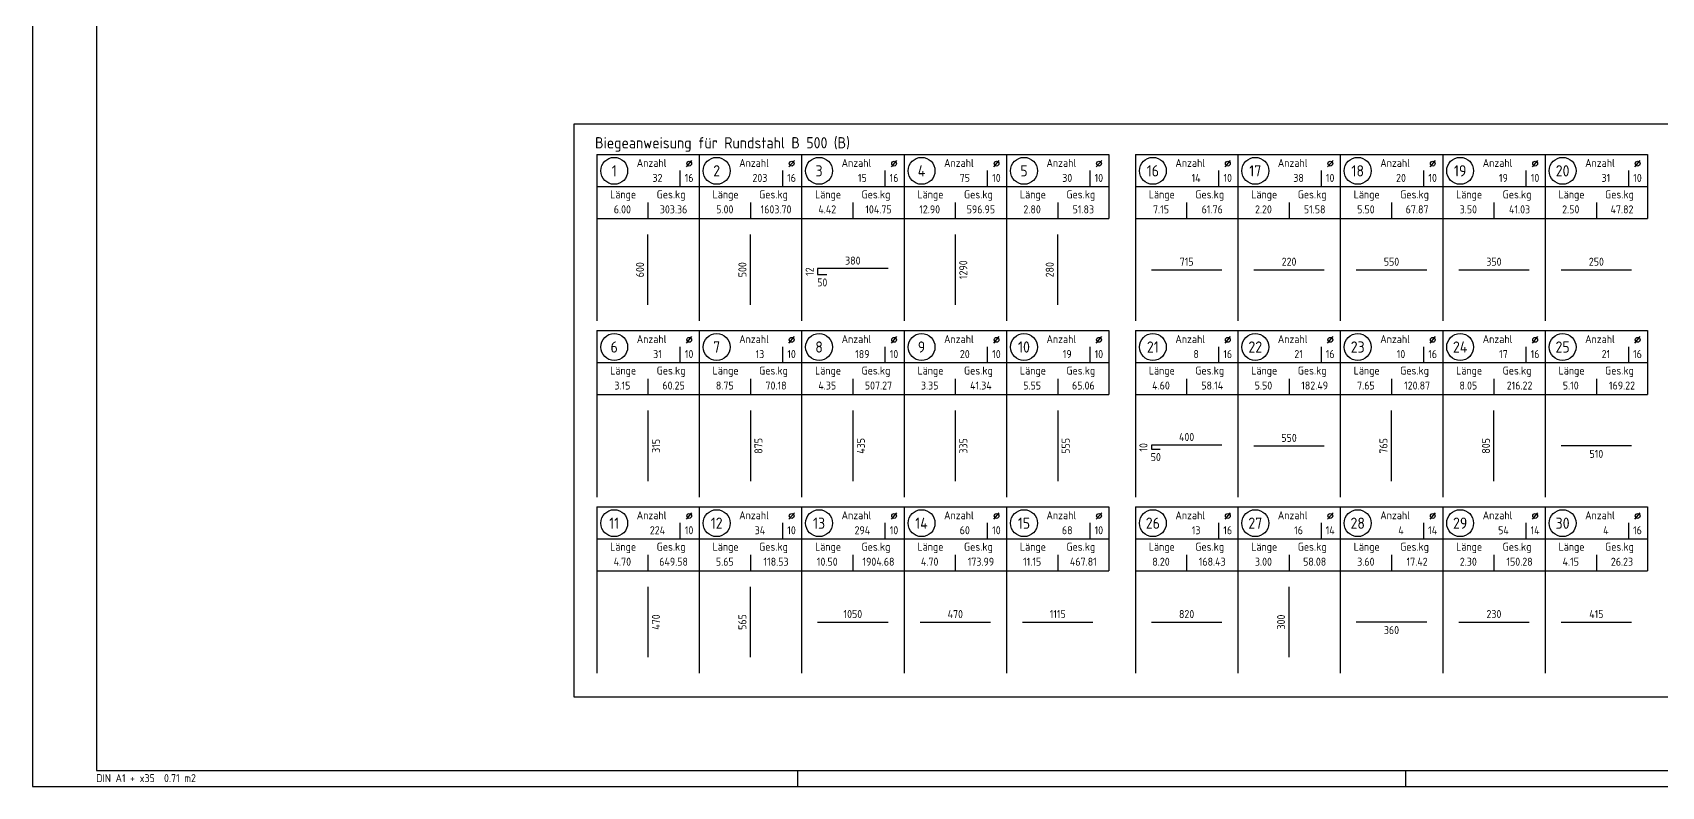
# Model space of a CAD drawing. Extents: x 0 to 83.7, y -3.8 to 29.7.
# Drawn here: x 0 to 25.44, y 0 to 11.77 of the extents above; entities that cross this region are included whole.
import ezdxf
from ezdxf.enums import TextEntityAlignment as Align

# ---------------------------------------------------------------- set-up
doc = ezdxf.new("R2010")
doc.units = 0
doc.header["$LTSCALE"] = 0.5
doc.linetypes.add('AUSGEZOGEN', pattern=[1000.01, 1000, 0.01])
for name, color, linetype in [('RAHMEN', 7, 'Continuous'), ('RND', 7, 'Continuous'), ('RND_BILD', 7, 'Continuous'), ('TEXT', 7, 'Continuous')]:
    doc.layers.add(name, color=color, linetype=linetype)
doc.styles.add('txt', font='isocp.shx')

# ---------------------------------------------------------------- blocks, each defined once
blk = doc.blocks.new('RND_LIS2')
at = {"layer": 'RND', "color": 3, "linetype": 'Continuous'}
for p, q in [((0, 0), (0, -5.2)), ((0, 0), (3.2, 0)), ((3.2, 0), (3.2, -2)), ((2.6, -0.503), (2.6, -1)), ((0, -1), (3.2, -1)), ((1.6, -1.503), (1.6, -2)), ((0, -2), (3.2, -2))]:
    blk.add_line(p, q, dxfattribs=at)
at = {"layer": 'RND', "color": 7, "linetype": 'Continuous'}
blk.add_line((2.805, -0.39), (2.973, -0.186), dxfattribs=at)
at = {"layer": 'RND', "color": 1, "linetype": 'Continuous'}
blk.add_circle((0.545, -0.513), 0.42, dxfattribs=at)
at = {"layer": 'RND', "color": 7, "linetype": 'Continuous'}
blk.add_circle((2.889, -0.288), 0.075, dxfattribs=at)
at = {"layer": 'RND', "color": 7, "linetype": 'Continuous', "style": 'txt'}
for s, p in [('Anzahl', (1.249, -0.391)), ('Länge', (0.42, -1.373)), ('Ges.kg', (1.872, -1.373))]:
    blk.add_text(s, height=0.25, dxfattribs=at).set_placement(p)
at = {"layer": 'RND', "color": 1, "linetype": 'Continuous', "style": 'txt'}
blk.add_attdef('POS1', text='', height=0.35, dxfattribs=at).set_placement((0.545, -0.513), align=Align.MIDDLE)
at = {"layer": 'RND', "color": 7, "linetype": 'Continuous', "style": 'txt'}
for tag, p in [('STK1', (1.897, -0.859)), ('DS1', (2.885, -0.859)), ('LANG1', (0.8, -1.841)), ('GEW', (2.4, -1.841))]:
    blk.add_attdef(tag, text='', height=0.25, dxfattribs=at).set_placement(p, align=Align.CENTER)
blk = doc.blocks.new('A1-35-0')
at = {"layer": 'RAHMEN'}
for p, q in [((0, 59.4), (0, 0)), ((0, 0), (118.9, 0))]:
    blk.add_line(p, q, dxfattribs=at)
at = {"layer": 'RAHMEN', "color": 5}
for p, q in [((2, 58.9), (2, 0.5)), ((2, 0.5), (118.4, 0.5))]:
    blk.add_line(p, q, dxfattribs=at)
at = {"layer": 'RAHMEN', "color": 7}
for p, q in [((23.9, 0), (23.9, 0.5)), ((42.9, 0), (42.9, 0.5))]:
    blk.add_line(p, q, dxfattribs=at)
at = {"layer": 'RAHMEN', "color": 7, "style": 'txt'}
blk.add_text('DIN A1 + x35  0.71 m2', height=0.25, dxfattribs=at).set_placement((1.989, 0.133))

msp = doc.modelspace()

# ---------------------------------------------------------------- linework, layer by layer
at = {"layer": 'RND_BILD', "color": 1, "linetype": 'AUSGEZOGEN'}
for points in [[(9.6118, 7.5155), (9.6118, 8.6155)], [(11.2118, 7.5155), (11.2118, 8.6155)], [(14.4118, 8.6155), (14.4118, 7.5155)], [(16.0118, 7.5155), (16.0118, 8.6155)], [(13.3618, 8.0829), (12.2618, 8.0829), (12.2618, 7.9921), (12.4065, 7.9921)], [(17.4748, 8.0655), (18.5748, 8.0655)], [(19.0748, 8.0655), (20.1748, 8.0655)], [(20.6748, 8.0655), (21.7748, 8.0655)], [(22.2748, 8.0655), (23.3748, 8.0655)], [(23.8748, 8.0655), (24.9748, 8.0655)], [(9.6118, 5.8655), (9.6118, 4.7655)], [(11.2118, 5.8655), (11.2118, 4.7655)], [(12.8118, 5.8655), (12.8118, 4.7655)], [(14.4118, 5.8655), (14.4118, 4.7655)], [(16.0118, 5.8655), (16.0118, 4.7655)], [(21.2248, 4.7655), (21.2248, 5.8655)], [(22.8248, 4.7655), (22.8248, 5.8655)], [(18.5748, 5.3293), (17.4748, 5.3293), (17.4748, 5.2658), (17.6123, 5.2658)], [(19.0748, 5.3155), (20.1748, 5.3155)], [(24.9748, 5.3155), (23.8748, 5.3155)], [(9.6118, 3.1155), (9.6118, 2.0155)], [(11.2118, 2.0155), (11.2118, 3.1155)], [(19.6248, 2.0155), (19.6248, 3.1155)], [(12.2618, 2.5655), (13.3618, 2.5655)], [(13.8618, 2.5655), (14.9618, 2.5655)], [(15.4618, 2.5655), (16.5618, 2.5655)], [(17.4748, 2.5655), (18.5748, 2.5655)], [(21.7748, 2.5655), (20.6748, 2.5655)], [(22.2748, 2.5655), (23.3748, 2.5655)], [(23.8748, 2.5655), (24.9748, 2.5655)]]:
    msp.add_lwpolyline(points, dxfattribs=at)
at = {"layer": 'TEXT', "color": 1, "linetype": 'AUSGEZOGEN'}
msp.add_lwpolyline([(8.4577, 10.3405), (33.9977, 10.3405), (33.9977, 1.3923), (8.4577, 1.3923)], close=True, dxfattribs=at)

# ---------------------------------------------------------------- block references
at = {"layer": 'RAHMEN', "color": 7, "linetype": 'AUSGEZOGEN', "xscale": 0.5, "yscale": 0.5, "zscale": 0.5}
msp.add_blockref('A1-35-0', (0, 0), dxfattribs=at)
at = {"layer": 'RND_BILD', "color": 6, "linetype": 'AUSGEZOGEN', "xscale": 0.5, "yscale": 0.5, "zscale": 0.5}
for p, values in [((8.8118, 9.8655), {'POS1': '1', 'STK1': '32', 'DS1': '16', 'LANG1': '6.00', 'GEW': '303.36'}), ((17.2248, 7.1155), {'POS1': '21', 'STK1': '8', 'DS1': '16', 'LANG1': '4.60', 'GEW': '58.14'})]:
    msp.add_blockref('RND_LIS2', p, dxfattribs=at).add_auto_attribs(values)
at = {"layer": 'RND_BILD', "color": 7, "linetype": 'AUSGEZOGEN', "xscale": 0.5, "yscale": 0.5, "zscale": 0.5}
for p, values in [((10.4118, 9.8655), {'POS1': '2', 'STK1': '203', 'DS1': '16', 'LANG1': '5.00', 'GEW': '1603.70'}), ((12.0118, 9.8655), {'POS1': '3', 'STK1': '15', 'DS1': '16', 'LANG1': '4.42', 'GEW': '104.75'}), ((13.6118, 9.8655), {'POS1': '4', 'STK1': '75', 'DS1': '10', 'LANG1': '12.90', 'GEW': '596.95'}), ((15.2118, 9.8655), {'POS1': '5', 'STK1': '30', 'DS1': '10', 'LANG1': '2.80', 'GEW': '51.83'}), ((17.2248, 9.8655), {'POS1': '16', 'STK1': '14', 'DS1': '10', 'LANG1': '7.15', 'GEW': '61.76'}), ((18.8248, 9.8655), {'POS1': '17', 'STK1': '38', 'DS1': '10', 'LANG1': '2.20', 'GEW': '51.58'}), ((20.4248, 9.8655), {'POS1': '18', 'STK1': '20', 'DS1': '10', 'LANG1': '5.50', 'GEW': '67.87'}), ((22.0248, 9.8655), {'POS1': '19', 'STK1': '19', 'DS1': '10', 'LANG1': '3.50', 'GEW': '41.03'}), ((23.6248, 9.8655), {'POS1': '20', 'STK1': '31', 'DS1': '10', 'LANG1': '2.50', 'GEW': '47.82'}), ((8.8118, 7.1155), {'POS1': '6', 'STK1': '31', 'DS1': '10', 'LANG1': '3.15', 'GEW': '60.25'}), ((10.4118, 7.1155), {'POS1': '7', 'STK1': '13', 'DS1': '10', 'LANG1': '8.75', 'GEW': '70.18'}), ((12.0118, 7.1155), {'POS1': '8', 'STK1': '189', 'DS1': '10', 'LANG1': '4.35', 'GEW': '507.27'}), ((13.6118, 7.1155), {'POS1': '9', 'STK1': '20', 'DS1': '10', 'LANG1': '3.35', 'GEW': '41.34'}), ((15.2118, 7.1155), {'POS1': '10', 'STK1': '19', 'DS1': '10', 'LANG1': '5.55', 'GEW': '65.06'}), ((18.8248, 7.1155), {'POS1': '22', 'STK1': '21', 'DS1': '16', 'LANG1': '5.50', 'GEW': '182.49'}), ((20.4248, 7.1155), {'POS1': '23', 'STK1': '10', 'DS1': '16', 'LANG1': '7.65', 'GEW': '120.87'}), ((22.0248, 7.1155), {'POS1': '24', 'STK1': '17', 'DS1': '16', 'LANG1': '8.05', 'GEW': '216.22'}), ((23.6248, 7.1155), {'POS1': '25', 'STK1': '21', 'DS1': '16', 'LANG1': '5.10', 'GEW': '169.22'}), ((8.8118, 4.3655), {'POS1': '11', 'STK1': '224', 'DS1': '10', 'LANG1': '4.70', 'GEW': '649.58'}), ((10.4118, 4.3655), {'POS1': '12', 'STK1': '34', 'DS1': '10', 'LANG1': '5.65', 'GEW': '118.53'}), ((12.0118, 4.3655), {'POS1': '13', 'STK1': '294', 'DS1': '10', 'LANG1': '10.50', 'GEW': '1904.68'}), ((13.6118, 4.3655), {'POS1': '14', 'STK1': '60', 'DS1': '10', 'LANG1': '4.70', 'GEW': '173.99'}), ((15.2118, 4.3655), {'POS1': '15', 'STK1': '68', 'DS1': '10', 'LANG1': '11.15', 'GEW': '467.81'}), ((17.2248, 4.3655), {'POS1': '26', 'STK1': '13', 'DS1': '16', 'LANG1': '8.20', 'GEW': '168.43'}), ((18.8248, 4.3655), {'POS1': '27', 'STK1': '16', 'DS1': '14', 'LANG1': '3.00', 'GEW': '58.08'}), ((20.4248, 4.3655), {'POS1': '28', 'STK1': '4', 'DS1': '14', 'LANG1': '3.60', 'GEW': '17.42'}), ((22.0248, 4.3655), {'POS1': '29', 'STK1': '54', 'DS1': '14', 'LANG1': '2.30', 'GEW': '150.28'}), ((23.6248, 4.3655), {'POS1': '30', 'STK1': '4', 'DS1': '16', 'LANG1': '4.15', 'GEW': '26.23'})]:
    msp.add_blockref('RND_LIS2', p, dxfattribs=at).add_auto_attribs(values)

# ---------------------------------------------------------------- texts
at = {"layer": 'RND_BILD', "color": 7, "linetype": 'AUSGEZOGEN', "style": 'txt'}
for s, rotation, p in [('600', 90, (9.4868, 8.0655)), ('500', 90, (11.0868, 8.0655)), ('1290', 90, (14.5368, 8.0655)), ('280', 90, (15.8868, 8.0655)), ('12', 90, (12.1368, 8.0366)), ('315', 90, (9.7368, 5.3155)), ('875', 90, (11.3368, 5.3155)), ('435', 90, (12.9368, 5.3155)), ('335', 90, (14.5368, 5.3155)), ('555', 90, (16.1368, 5.3155)), ('10', 90, (17.3498, 5.2927)), ('765', 90, (21.0998, 5.3155)), ('805', 90, (22.6998, 5.3155)), ('470', 90, (9.7368, 2.5655)), ('565', 90, (11.0868, 2.5655)), ('300', 90, (19.4998, 2.5655)), ('360', 360, (21.2248, 2.4405))]:
    msp.add_text(s, height=0.125, rotation=rotation, dxfattribs=at).set_placement(p, align=Align.MIDDLE)
for s, p in [('380', (12.8118, 8.2079)), ('715', (18.0248, 8.1905)), ('220', (19.6248, 8.1905)), ('550', (21.2248, 8.1905)), ('350', (22.8248, 8.1905)), ('250', (24.4248, 8.1905)), ('50', (12.3341, 7.8671)), ('400', (18.0248, 5.4543)), ('550', (19.6248, 5.4405)), ('50', (17.5435, 5.1408)), ('510', (24.4248, 5.1905)), ('1050', (12.8118, 2.6905)), ('470', (14.4118, 2.6905)), ('1115', (16.0118, 2.6905)), ('820', (18.0248, 2.6905)), ('230', (22.8248, 2.6905)), ('415', (24.4248, 2.6905))]:
    msp.add_text(s, height=0.125, dxfattribs=at).set_placement(p, align=Align.MIDDLE)
at = {"layer": 'TEXT', "color": 1, "linetype": 'AUSGEZOGEN', "style": 'txt'}
msp.add_text('Biegeanweisung für Rundstahl B 500 (B)', height=0.175, dxfattribs=at).set_placement((8.7851, 9.96))

doc.saveas('drawing.dxf')
